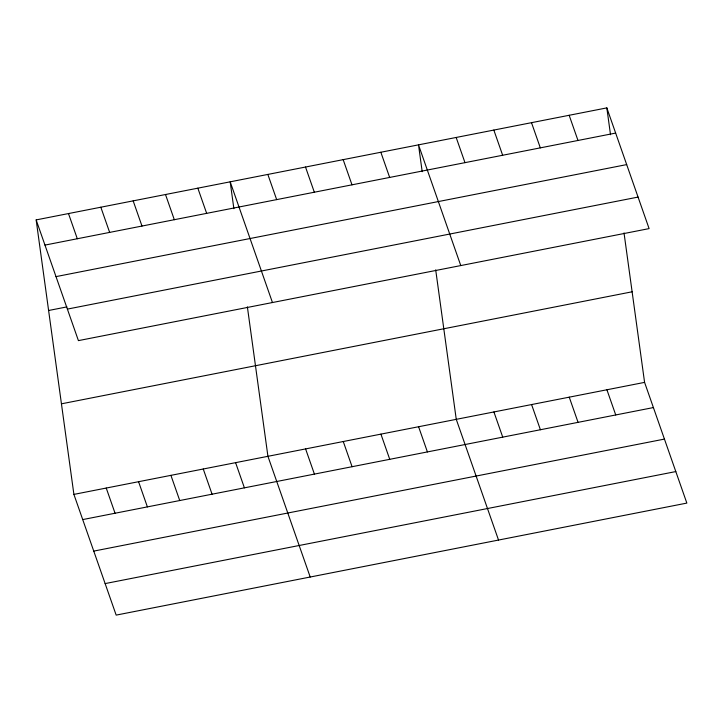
<?xml version="1.0" encoding="UTF-8"?>
<svg xmlns="http://www.w3.org/2000/svg" width="723" height="723" viewBox="0 0 723 723"><rect width="100%" height="100%" fill="white"/><g stroke="black" fill="none" stroke-linecap="round" stroke-linejoin="round"><path stroke-width="1.08" d="M36.15 219.909L606.832 107.89L649.1 228.604L78.418 340.623L36.15 219.909L73.9 494.396L116.168 615.11L686.85 503.091L644.582 382.377L624.021 232.914M44.971 245.097L615.653 133.077M56.005 276.62L626.687 164.6M48.604 310.492L66.932 306.895M67.384 309.101L638.066 197.081M61.446 403.823L632.119 291.794M73.9 494.396L644.582 382.377M82.72 519.584L653.402 407.564M93.755 551.107L664.437 439.087M105.133 583.588L675.815 471.568M569.164 115.282L577.984 140.47M531.504 122.675L540.325 147.863M606.913 389.769L615.734 414.957M493.836 130.068L502.657 155.264M569.245 397.162L578.066 422.349M456.168 137.469L464.988 162.657M531.586 404.555L540.406 429.742M460.777 265.567L418.509 144.862L422.196 171.694M493.917 411.956L502.738 437.144M380.84 152.255L389.661 177.442M498.527 540.054L456.258 419.349L435.698 269.878M343.172 159.647L351.993 184.835M418.59 426.742L427.41 451.929M305.513 167.04L314.333 192.228M380.922 434.134L389.742 459.322M267.844 174.433L276.665 199.62M343.262 441.527L352.083 466.715M272.454 302.53L230.185 181.825L233.872 208.667M305.594 448.92L314.415 474.107M197.84 188.17L206.661 213.357M310.203 577.017L267.926 456.312L247.374 306.85M165.504 194.523L174.324 219.711M235.59 462.657L244.41 487.844M133.168 200.867L141.988 226.055M203.253 469.01L212.074 494.198M100.831 207.221L109.652 232.408M170.917 475.354L179.738 500.542M68.486 213.565L77.307 238.753M138.572 481.708L147.393 506.895M106.236 488.052L115.056 513.24M606.832 107.89L610.519 134.731"/></g></svg>
